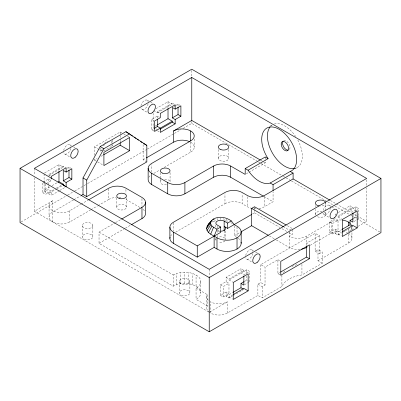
<?xml version="1.0" encoding="UTF-8"?>
<svg xmlns="http://www.w3.org/2000/svg" width="401" height="401" viewBox="0 0 401 401"><rect width="100%" height="100%" fill="white"/><g stroke="black" fill="none" stroke-linecap="round" stroke-linejoin="round"><path stroke-width="0.3" stroke-dasharray="2 1.5" d="M207.091 306.169L207.302 305.878L196.059 299.377A16.175 9.338 0 0 0 198.63 288.103C191.653 282.304 181.062 282.209 173.167 286.174L99.037 243.367L99.037 232.134L115.137 222.841M97.939 205.673L108.771 199.422L108.771 188.184M146.836 161.909L143.117 159.763L143.117 143.242M151.703 172.139L151.703 164.651M173.167 286.174L173.167 274.941L99.037 232.134M176.52 284.69L176.53 273.492C183.838 271.352 192.615 271.758 198.625 276.88A16.175 9.338 0 0 1 196.054 288.149L196.059 299.377M180.425 283.758L180.435 272.555M184.615 283.437L184.625 272.239M188.806 283.758L188.806 272.55M192.711 284.69L192.711 273.482M196.064 286.174L196.064 274.966M220.39 295.347L220.39 284.936L226.114 281.632L228.976 283.281L228.976 293.692L223.252 296.996L220.39 295.347L226.114 292.038L228.976 293.692M223.252 296.996L223.252 286.585L228.976 283.281M175.613 232.189L224.961 203.708L224.961 193.723M225.568 230.881L225.568 239.618A4.857 2.802 0 0 0 218.284 237.186M232.695 295.843L228.976 297.988L226.114 296.334L226.114 292.038M227.477 312.98L227.477 301.752A12.14 7.012 0 0 1 212.821 302.87L210.234 301.707L210.234 312.94A12.145 7.048 -0.1 0 0 227.482 312.986L257.883 295.422L257.883 284.194L260.745 282.54L265.036 285.016L265.036 267.156L260.745 264.68L315.126 233.282L319.417 235.763L319.417 253.622L315.126 251.146L315.126 233.282M228.976 297.988L228.976 296.996L232.695 294.85M243.858 270.394L240.996 268.74L240.996 273.036L243.858 274.69L249.582 271.387L246.72 269.733L228.976 279.978L228.976 278.986L243.858 270.394L243.858 271.387L247.081 273.246M252.144 208.415A12.14 7.012 0 0 1 247.307 206.705L242.129 203.708L242.129 193.728M249.582 281.798L249.582 271.387M252.595 213.928L254.505 212.826L254.505 209.783M254.505 209.177L254.505 206.741M259.036 208.52A12.14 7.012 0 0 0 264.48 206.705L273.066 201.743L273.066 191.758M280.304 274.981L277.918 273.602L277.918 259.723L265.036 267.156M299.993 249.412A12.14 7.012 0 0 1 289.296 247.467L289.296 230.745M341.321 219.999A12.14 7.012 0 0 0 331.151 221.989L306.344 236.294A12.15 7.012 0 0 1 289.291 236.224L292.159 234.57L292.159 229.703M306.539 245.612L306.469 236.224M315.301 214.299L315.301 209.302M315.301 206.806L315.301 205.558M322.279 263.201L317.983 260.72L317.988 249.492L322.279 251.968L322.279 263.201L301.938 274.946A26.817 15.484 0 0 0 281.903 286.509L262.174 297.903L257.883 295.422M325.823 214.299L325.823 211.177M325.823 210.55L325.823 203.061A5.263 3.038 0 0 1 320.559 206.099M332.294 234.044L332.294 223.633L338.018 220.329L338.018 230.735L332.294 234.044L329.432 232.39L329.432 221.979L335.156 218.675L338.018 220.329M335.156 215.608L335.156 214.38L336.218 213.763M317.983 260.72L348.394 243.176L348.394 233.813M356.659 210.6L352.9 208.43L352.9 207.437L350.038 205.788L350.038 210.084L352.9 211.733L358.624 208.43L358.624 218.841L357.672 218.289M351.948 238.224L351.948 231.978M351.948 229.482L351.953 226.981A12.14 7.012 0 0 1 348.394 231.938L351.612 230.079M353.682 218.39L355.762 217.187L355.762 206.776L338.018 217.021L338.018 216.029L352.9 207.437M358.053 226.359L366.639 221.402L366.644 187.778M366.644 185.287L366.644 179.683M217.222 219.974L217.743 218.45M211.673 222.169L213.628 221.302L214.786 219.427M196.054 288.149L207.302 294.645L207.091 294.941A12.14 7.012 0 0 0 208.304 300.259M44.621 172.926L58.972 164.641L63.268 167.122L63.268 166.129L65.654 167.508M155.794 108.746L168.014 101.689L172.31 104.165L172.31 103.172L174.219 104.275M94.461 155.292L94.461 146.881L120.22 132.009L121.794 132.916M63.268 166.129L48.386 174.721L50.767 176.099M153.668 110.591L157.428 112.756L157.428 111.769L172.31 103.172M104.32 143.337L108.029 141.197M48.917 175.407L63.268 167.122M157.428 112.756L172.31 104.165M103.107 145.693L104.696 144.776M43.183 182.024L48.386 179.016L51.248 180.671L51.248 179.442M66.907 168.325L68.992 167.122L71.378 168.5M154.089 131.152L151.703 129.779L151.703 119.368L157.428 116.064L159.332 117.162M173.869 106.571L175.432 105.669M175.954 105.368L178.034 104.165L179.944 105.268M102.205 150.18L100.616 151.097L100.616 147.974M46.045 183.673L51.248 180.671M103.633 151.002L112.636 145.809L112.636 144.56M94.461 158.896L94.461 160.099L97.147 158.55M100.902 156.385L103.047 155.142M44.09 173.844L44.09 190.254L49.94 186.881M52.065 185.653L57.378 182.58M154.731 126.38L153.132 127.297L153.132 113.318M155.262 126.069L156.856 125.152M45.047 183.698L42.661 182.325L42.661 192.731L48.386 189.427L51.248 191.082L51.248 195.377L59.218 190.776M151.703 129.779L153.784 128.576M42.661 192.731L45.524 194.385L54.23 189.357M56.356 188.129L61.674 185.061M44.09 190.254L48.386 192.731L48.386 193.723L56.356 189.122M56.887 188.816L62.736 185.437M59.749 190.465L66.13 186.786M208.685 311.973L34.361 211.322L52.606 200.791L52.606 221.938A12.14 7.012 0 0 0 69.779 221.938L90.36 210.054M21.133 221.933L67.178 195.347M67.719 195.036L74.22 191.282M74.761 190.971L83.428 185.969M83.969 185.653L87.223 183.778M87.764 183.463L146.811 149.373M147.352 149.062L173.894 133.739M174.435 133.423L180.936 129.673M183.102 128.42L191.773 123.418L257.903 161.598M73.413 200.009L52.606 212.024A12.14 7.012 0 0 0 52.606 221.938M73.944 199.703L80.345 196.004M143.117 159.763L145.784 158.225M52.611 200.796A12.145 6.997 0 0 0 52.601 210.69A12.145 6.997 0 0 0 69.774 210.7L80.611 204.45M81.152 204.134L88.19 200.069M90.902 209.738L97.398 205.989M153.869 173.387L159.282 170.26M164.159 167.443L190.696 152.124L190.696 140.891M269.943 126.28L272.545 124.781A24.692 14.256 60 0 0 270.7 126.225M115.673 222.53L121.037 219.432M99.037 243.367L124.796 228.5M125.333 228.189L130.696 225.091M246.274 173.788L248.44 172.54M248.981 172.23L265.226 162.851L265.226 159.924M295.151 168.746L297.231 167.543M237.026 237.467L234.164 235.813L240.52 232.139M226.114 281.632L226.114 277.332L240.996 268.74M338.349 212.535L350.038 205.788M319.417 235.763L306.539 243.196L308.444 244.299M244.64 281.347L246.72 280.144L248.63 281.246M329.432 232.39L335.156 229.086L338.018 230.735M306.469 247.467L308.078 246.535M310.224 245.297L331.151 233.222A12.14 7.012 0 0 1 341.321 231.232M244.379 284.8L248.545 282.394M353.943 221.542L357.587 219.442M226.114 296.334L232.495 292.655M335.156 229.086L335.156 233.382L341.537 229.698M335.156 233.382L338.018 235.031L338.018 234.044L341.211 232.199M233.232 295.532L243.327 289.702M338.018 235.031L341.211 233.192M341.742 232.886L352.9 226.44M209.768 311.973L227.477 301.752M315.126 251.146L317.988 249.492M352.153 229.773L353.762 228.841M277.918 273.602L280.078 272.354M257.883 284.194L262.174 286.67L265.036 285.016M319.417 253.622L322.279 251.968M173.167 274.941L176.53 273.492M213.628 221.302L215.908 220.756M225.517 220.756L227.793 221.302L226.349 218.956M355.762 206.776L358.624 208.43M260.906 160.355L263.066 161.603M263.607 161.914L265.226 162.851M330.409 200.485L335.817 203.608M336.359 203.919L352.038 212.971M352.579 213.282L356.364 215.472M356.905 215.783L366.639 221.402M355.762 217.187L357.196 218.014M258.445 161.909L260.615 163.162M261.156 163.473L282.835 175.994M283.377 176.305L285.547 177.558M286.088 177.869L290.966 180.686M291.512 181.001L327.286 201.658M327.828 201.969L334.334 205.723M334.875 206.039L350.594 215.111M351.136 215.427L353.306 216.675M353.847 216.991L380.95 232.64M147.177 100.19L148.711 101.072M150.756 102.255L152.29 103.142M329.201 205.282L331.246 206.46M331.757 206.756L334.825 208.53M157.428 111.769L159.332 112.866M338.018 217.021L341.777 219.192M141.919 109.303L148.049 112.841M323.943 214.395L329.562 217.643M151.703 119.368L154.089 120.746M329.432 221.979L332.294 223.633M155.819 128.846L156.891 129.468M338.018 234.044L341.241 235.903M157.428 130.771L159.332 131.869M263.948 196.48L273.066 201.743M287.317 225.693L292.159 228.485L289.296 230.139L283.918 227.031M123.894 134.129L125.468 135.037M127.568 136.25L129.663 137.463M254.505 212.826L279.788 227.427M281.938 228.67L286.78 231.462M288.931 232.705L292.159 234.57M111.684 145.257L112.636 145.809M230.73 222.6L232.69 223.733M94.461 146.881L99.182 149.608M99.709 149.909L101.809 151.122M277.918 259.723L280.304 261.101M69.904 144.801L71.438 145.688M73.483 146.866L75.017 147.753M251.928 249.898L253.462 250.78M255.507 251.963L257.552 253.141M217.768 230.65L220.71 232.349M94.461 160.099L97.087 161.613M97.608 161.919L103.383 165.252M64.641 153.919L70.265 157.162M246.665 259.011L252.289 262.254M139.829 207.437L125.944 199.422A12.14 7.012 0 0 0 125.002 198.931M226.114 277.332L228.976 278.986M228.976 279.978L232.735 282.149M220.39 284.936L223.252 286.585M228.976 296.996L232.735 299.166M48.386 193.723L51.248 195.377M269.392 235.963L274.234 238.765M276.384 240.009L289.296 247.467M223.678 218.45L224.38 220.485M200.791 281.547L200.796 292.775M348.324 228.856L348.324 231.973M331.151 221.989L331.151 233.222M301.938 264.334L301.938 274.946M281.903 275.276L281.903 286.509M265.226 157.002L265.226 159.342M264.48 196.716L264.48 206.705M262.174 286.67L262.174 297.903M260.745 264.68L260.745 282.54M247.307 196.716L247.307 206.705M246.72 269.733L246.72 273.407M246.72 275.858L246.72 280.144M237.026 226.861L237.026 236.846M234.164 225.833L234.164 235.813M228.801 149.543L228.801 158.28A5.263 3.038 0 0 1 220.911 160.911A5.263 3.038 0 0 1 220.911 155.648A5.263 3.038 0 0 1 228.801 158.28M224.144 230.77L224.144 237.633M220.71 217.828L220.71 219.613M218.279 149.543L218.279 158.28M217.277 226.239L217.277 228.009M217.277 230.364L217.277 232.861M217.277 235.357L217.277 237.232M215.853 224.916L215.853 227.367M215.853 238.389L215.853 239.618M209.227 269.322L209.227 276.795M207.302 294.645L207.302 305.878M206.675 296.755L206.68 307.983M194.254 139.052L194.254 147.167M191.773 70.466L191.773 76.696M191.773 121.548L191.773 123.418M189.879 281.577A5.263 3.038 0 0 1 181.989 284.209A5.263 3.038 0 0 1 181.989 278.946A5.263 3.038 0 0 1 189.879 281.577L189.879 292.795A5.263 3.038 0 0 1 181.989 295.427A5.263 3.038 0 0 1 181.989 290.164A5.263 3.038 0 0 1 189.879 292.795M179.357 281.577L179.357 292.795M178.034 104.165L178.034 106.004M173.443 222.846L173.443 230.946M170.069 172.676L170.069 182.039A4.857 2.802 0 0 0 163.954 179.332M168.014 101.689L168.014 107.764M160.355 172.676L160.355 178.295M160.355 178.921L160.355 182.039M157.428 116.064L157.428 118.511M141.964 198.68L141.964 206.174M126.45 197.858L126.45 207.212A4.857 2.802 0 0 1 119.167 209.643A4.857 2.802 0 0 1 119.167 204.786A4.857 2.802 0 0 1 126.45 207.212M125.944 189.432L125.944 193.177M120.22 132.009L120.22 139.824M120.22 140.42L120.22 142.225M116.736 197.858L116.736 207.212M112.636 140.19L112.636 143.934M111.207 141.237L111.207 144.355M102.044 148.801L102.044 150.671M92.857 225.532A5.263 3.038 0 0 1 84.962 228.164A5.263 3.038 0 0 1 84.962 222.901A5.263 3.038 0 0 1 92.857 225.532L92.857 236.76A5.263 3.038 0 0 1 84.962 239.392A5.263 3.038 0 0 1 84.962 234.134A5.263 3.038 0 0 1 92.857 236.76M82.33 225.532L82.335 236.76M69.779 210.705L69.779 221.938M68.992 167.122L68.992 169.573M58.972 164.641L58.972 170.721M49.047 205.748L49.047 216.981M48.386 179.016L48.386 185.142M48.386 185.753L48.386 189.427M45.524 183.974L45.524 194.385M34.361 168.36L34.361 175.212M34.361 177.703L34.361 211.322M351.025 224.299A12.14 7.012 0 0 1 351.537 225.167M297.828 140.089A24.692 14.256 60 0 1 295.056 168.42M274.264 124.034A24.692 14.256 60 0 1 295.632 136.47M283.682 140.781A5.263 3.038 60 0 1 288.946 143.819A5.263 3.038 60 0 1 288.946 149.894M140.951 105.709A5.263 3.038 -60 0 1 144.545 100.45A5.263 3.038 -60 0 1 148.139 101.558M148.139 103.784A5.263 3.038 -60 0 1 144.545 109.042A5.263 3.038 -60 0 1 140.951 107.934M63.679 150.325A5.263 3.038 -60 0 1 67.273 145.062A5.263 3.038 -60 0 1 70.867 146.175M70.867 148.395A5.263 3.038 -60 0 1 67.273 153.658A5.263 3.038 -60 0 1 63.679 152.545M245.703 255.417A5.263 3.038 -60 0 1 249.297 250.159A5.263 3.038 -60 0 1 252.891 251.267M252.891 253.487A5.263 3.038 -60 0 1 249.297 258.75A5.263 3.038 -60 0 1 245.703 257.637M323.076 210.39A5.263 3.038 -60 0 1 326.735 205.452A5.263 3.038 -60 0 1 330.163 206.65M330.294 207.693A5.263 3.038 -60 0 1 327.056 213.818A5.263 3.038 -60 0 1 322.975 213.026M143.012 209.357A12.14 7.012 0 0 1 144.881 211.377M108.771 199.422A12.14 7.012 0 0 1 116.305 197.392M118.942 197.427A12.14 7.012 0 0 1 122.3 197.974M148.791 177.342A12.14 7.012 0 0 1 150.656 175.327M190.696 142.21A12.14 7.012 0 0 1 190.696 152.124M283.477 272.56A26.817 15.484 0 0 1 285.888 270.048M291.873 266.429A26.817 15.484 0 0 1 297.226 264.62M238.249 238.274A14.165 8.18 0 0 1 240.69 241.136M209.768 312.68A12.145 7.048 -0.1 0 1 207.157 306.214M342.88 231.407A12.14 7.012 0 0 1 347.381 232.73M348.329 233.222A12.145 7.012 0 0 1 348.384 243.176M170.53 236.144A12.14 7.012 0 0 1 172.901 233.773M224.961 203.708A12.14 7.007 0 0 1 242.129 203.708M255.893 208.756A12.14 7.012 0 0 1 254.309 208.695M219.452 231.091A4.857 2.802 0 0 1 218.284 230.811M224.916 241.016A4.857 2.802 0 0 1 218.284 242.044M216.019 240.339A4.857 2.802 0 0 1 216.019 238.891M166.47 184.746A4.857 2.802 0 0 1 161.007 183.442A4.857 2.802 0 0 1 161.778 180.059M324.284 212.149A5.263 3.038 0 0 1 324.284 216.445A5.263 3.038 0 0 1 316.84 216.445M315.477 215.081A5.263 3.038 0 0 1 321.923 211.362"/><path stroke-width="0.6" d="M66.13 182.49L63.268 180.836L63.268 170.425L66.13 172.079L71.854 168.771L71.854 179.182L66.13 182.49L66.13 186.786L63.268 185.132L63.268 184.139L58.972 181.663L57.909 182.275M146.836 145.388L146.836 161.909L86.736 196.615L83.017 194.465L83.017 177.944L100.185 146.545L125.944 131.673L146.836 145.388L143.648 143.548M148.144 168.36L148.144 179.593A12.14 7.012 0 0 0 151.703 184.55L167.723 193.803A12.14 7.012 0 0 0 184.896 193.803L213.517 177.277A12.14 7.012 0 0 1 230.69 177.277L263.412 196.169M151.703 184.55L151.703 173.317A12.14 7.012 0 0 1 151.703 163.402L190.696 140.891A12.14 7.012 0 0 0 190.696 130.977A12.14 7.012 0 0 0 173.523 130.977L173.523 142.21L146.315 157.914M167.723 193.803L167.723 182.565L151.703 173.317M184.896 193.803L184.896 182.565L213.517 166.044A12.14 7.012 0 0 1 230.69 166.044L245.191 174.415L245.191 168.57L265.226 157.002L268.089 158.656L248.054 170.219L245.191 168.57M173.523 130.977L191.773 120.445L191.773 77.478L366.644 178.44L209.227 269.322L34.361 168.36L191.773 77.478M209.227 331.782L209.227 277.582L380.95 178.44L380.95 232.64L209.227 331.782L20.05 222.56L20.05 168.36L191.773 69.218L380.95 178.44M220.71 227.046L216.991 229.192L214.129 236.149L214.129 247.382L197.262 257.121L197.262 245.888L220.71 232.349L220.71 227.046L217.277 225.061A4.857 2.802 0 0 1 217.277 221.096A4.857 2.802 0 0 1 224.144 221.096L224.144 230.77M220.71 231.187A4.857 2.802 0 0 0 225.197 229.457A4.857 2.802 0 0 0 224.144 226.4L227.583 228.385L227.583 223.076L231.302 220.931L234.164 224.585L237.026 226.234A14.165 8.18 0 0 1 237.026 237.803L237.026 249.036M243.858 275.913L243.858 285.101L240.996 283.447L240.996 287.743L243.382 289.121M248.154 290.885L248.154 273.863L233.272 282.454L233.272 299.477L248.154 290.885L243.858 288.404L233.232 294.545M241.051 231.833L251.643 225.708L251.643 208.395L254.505 206.741L286.244 225.071M280.62 272.043L306.539 257.076L306.539 246.214M309.402 258.73L309.402 244.851L280.78 261.372L280.78 275.256L309.402 258.73L306.539 257.076M342.068 229.392L350.038 224.791L350.038 220.495L353.161 218.69M352.9 212.961L352.9 222.144L350.038 220.495M357.196 227.928L357.196 210.911L342.314 219.502L342.314 236.52L357.196 227.928L352.9 225.447L342.274 231.588M237.026 237.803A14.165 8.18 0 0 1 216.991 237.803C213.292 235.217 207.096 233.698 206.545 228.385C207.282 224.455 210.625 221.442 213.558 218.946C219.222 215.928 226.279 217.182 231.302 220.931M206.545 228.385L210.59 223.076L210.936 221.568L211.949 220.159M210.695 234.169L213.558 227.212L211.949 225.999L210.936 224.59L210.59 223.076M208.445 232.475L211.949 225.999M86.736 196.615L86.736 180.089L103.909 148.696L129.663 133.824M207.026 230.5L210.936 224.59M212.841 219.863L213.558 218.946M207.026 226.269L210.936 221.568M208.445 224.294L209.342 223.618M175.172 109.122L180.896 105.819L180.896 116.23L175.172 119.533L172.31 117.879L172.31 107.468L175.172 109.122L175.172 104.826L160.29 113.418L160.29 117.714L154.565 121.022L154.565 131.428L172.31 121.187L172.31 122.175L175.172 123.829L175.172 119.533M103.583 154.831L120.22 145.227L129.663 150.681L129.663 137.463L103.909 152.335L103.909 165.553L129.663 150.681M157.387 124.846L168.014 118.706L172.31 121.187M63.268 180.836L68.992 177.533L71.854 179.182M154.305 128.275L157.428 126.47L160.29 128.125L160.29 132.42L175.172 123.829M172.31 117.879L178.034 114.576L180.896 116.23M62.205 184.756L63.268 184.139M160.084 129.232L172.31 122.175M81.413 195.387L83.017 194.465M88.736 199.758L108.771 188.184A12.14 7.012 0 0 1 125.944 188.184L141.964 197.432A12.14 7.012 0 0 1 141.964 207.347L141.964 218.585L131.232 224.781M121.573 219.121L141.964 207.347M248.054 170.219A24.692 14.256 60 0 0 270.204 183.011L290.239 171.443A24.692 14.256 60 0 0 296.539 161.473L296.625 159.548A24.692 14.256 60 0 0 279.166 129.307A24.692 14.256 60 0 0 261.708 139.388L261.793 141.413A24.692 14.256 60 0 0 268.089 158.656M273.066 190.51L273.066 184.66L293.101 173.092L293.101 178.941L329.868 200.169M293.101 178.941L264.48 195.467A12.14 7.012 0 0 1 247.307 195.467L242.129 192.48A12.14 7.007 0 0 0 224.961 192.475L173.443 222.219A12.14 7.012 0 0 0 173.443 232.134L173.443 243.352L197.262 257.121M227.583 228.385L251.643 214.48M240.996 283.447L244.119 281.647M233.026 292.349L240.996 287.743M290.239 171.443L293.101 173.092M191.773 120.445L260.364 160.044M350.038 224.791L352.424 226.164M270.204 183.011L273.066 184.66M251.643 208.395L283.382 226.72M100.185 146.545L103.909 148.696M224.144 221.096L227.583 223.076M213.558 227.212L216.991 229.192M214.129 247.382L216.991 249.036A14.165 8.18 0 0 0 233.272 250.585A14.165 8.18 0 0 0 241.051 242.184M83.017 177.944L86.736 180.089M173.443 232.134L197.262 245.888M20.05 168.36L209.227 277.582M251.643 225.708L268.319 235.342M125.944 131.673L128.977 133.718M130.49 134.736L132.51 136.099M134.024 137.117L136.044 138.48M137.057 139.157L138.571 140.18M140.591 141.538L142.104 142.561M342.88 220.174A12.14 7.012 0 0 1 348.324 221.989L350.324 223.477M348.324 221.989L348.324 225.733M306.469 246.214L306.469 247.467A12.14 7.012 0 0 1 301.632 249.176M241.176 232.019L241.176 243.252M230.69 166.044L230.69 177.277M216.991 237.803L216.991 249.036M213.517 166.044L213.517 177.277M190.696 130.977L190.696 140.962M178.034 107.227L178.034 114.576M169.884 227.177L169.889 238.394M168.014 108.375L168.014 118.706M157.428 119.122L157.428 126.47M145.523 202.39L145.523 213.628A12.14 7.012 0 0 1 141.964 218.585M120.22 142.826L120.22 145.227M68.992 170.184L68.992 177.533M66.13 172.079L66.13 167.783L51.248 176.375L51.248 178.831M58.972 171.327L58.972 181.663M173.523 142.21A12.14 7.012 0 0 1 189.753 141.718M294.585 168.525A24.692 14.256 60 0 1 272.745 153.638A24.692 14.256 60 0 1 270.063 126.957M288.174 150.134A5.263 3.038 60 0 1 283.682 146.856A5.263 3.038 60 0 1 283.096 141.327M184.896 182.565A12.14 7.012 0 0 1 167.723 182.565M173.443 243.352A12.14 7.012 0 0 1 170.069 237.176M319.201 205.994A5.263 3.038 0 0 1 316.84 200.911A5.263 3.038 0 0 1 325.642 202.274M281.166 144.014A5.263 3.038 60 0 0 286.75 150.956A5.263 3.038 60 0 0 286.75 143.513A5.263 3.038 60 0 0 281.166 144.014M152.666 112.47A5.263 3.038 -60 0 0 154.335 104.32A5.263 3.038 -60 0 0 148.109 109.839A5.263 3.038 -60 0 0 152.666 112.47M75.393 157.087A5.263 3.038 -60 0 0 77.057 148.936A5.263 3.038 -60 0 0 70.837 154.455A5.263 3.038 -60 0 0 75.393 157.087M257.417 262.179A5.263 3.038 -60 0 0 259.081 254.028A5.263 3.038 -60 0 0 252.861 259.547A5.263 3.038 -60 0 0 257.417 262.179M334.69 217.563A5.263 3.038 -60 0 0 336.359 209.412A5.263 3.038 -60 0 0 330.133 214.931A5.263 3.038 -60 0 0 334.69 217.563M162.781 173.232A4.857 2.802 0 0 0 170.069 170.806A4.857 2.802 0 0 0 162.781 168.375A4.857 2.802 0 0 0 162.781 173.232M119.167 198.415A4.857 2.802 0 0 0 126.45 195.984A4.857 2.802 0 0 0 119.167 193.558A4.857 2.802 0 0 0 119.167 198.415M220.911 149.673A5.263 3.038 0 0 0 228.801 147.047A5.263 3.038 0 0 0 220.911 144.415A5.263 3.038 0 0 0 220.911 149.673"/></g></svg>
